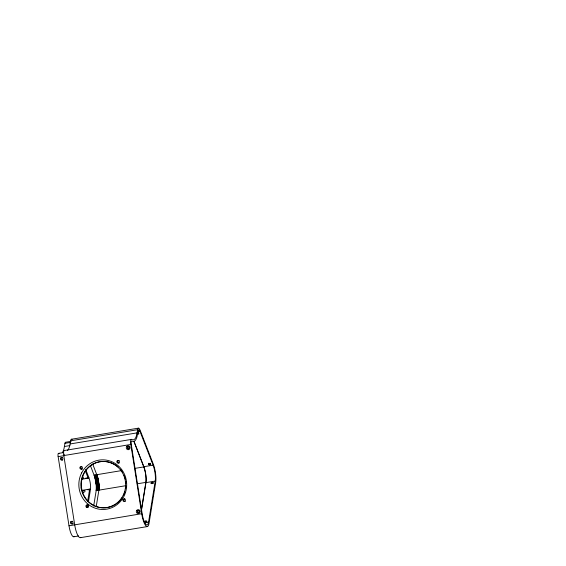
<?xml version="1.0" encoding="UTF-8"?>
<svg xmlns="http://www.w3.org/2000/svg" width="566" height="566" viewBox="0 0 566 566"><rect width="100%" height="100%" fill="white"/><g stroke="black" fill="none" stroke-linecap="round" stroke-linejoin="round"><path stroke-width="0.85" d="M93.687 506.032L96.248 490.22L96.284 485.097L94.777 477.025L90.305 465.287M96.255 506.443L98.951 489.774L98.986 484.645L97.479 476.579L92.697 464.014M62.338 452.588A31.031 8.235 80.6 0 0 64.05 448.428L65.026 442.952A4.57 1.21 80.6 0 1 65.677 442.23L71.125 441.331M67.432 450.409A29.064 7.712 80.6 0 0 70.085 443.963L70.594 440.808A6.53 1.733 80.6 0 1 71.401 439.258L138.415 428.158M86.732 507.065L87.15 504.497M87.702 501.073L89.654 489.088L90.461 489.477L88.515 501.469M87.539 507.461L87.956 504.893M131.687 439.365L132.041 439.577A29.064 7.712 80.6 0 0 137.099 432.863L137.609 429.707A6.53 1.733 80.6 0 1 140.191 430.386L153.273 464.12A13.068 3.467 80.6 0 1 155.7 482.31L149.007 523.479A13.068 3.467 80.6 0 1 145.717 525.637A13.068 3.467 80.6 0 1 141.882 514.763L130.831 444.466A5.186 1.38 80.6 0 1 131.687 439.365L64.673 450.465A5.186 1.38 80.6 0 0 63.795 451.152L63.703 451.597A5.186 1.38 80.6 0 0 63.817 455.566L74.868 525.864A13.068 3.467 80.6 0 0 80.804 537.481M141.274 510.659L145.865 482.381A11.108 2.943 80.6 0 0 143.806 466.915L133.923 441.445M141.224 511.763L145.957 482.621A11.433 3.035 80.6 0 0 143.835 466.702L133.958 441.232M148.54 522.227L155.226 481.086A11.433 3.035 80.6 0 0 153.103 465.167L140.035 431.483C138.09 426.821 137.241 434.32 137.184 436.025A30.706 8.143 80.6 0 1 132.232 441.183C130.569 440.291 131.206 443.652 131.277 444.508L142.299 514.628A11.426 3.035 80.6 0 0 148.391 522.977L148.54 522.227L144.33 522.927M82.105 479.183L88.197 478.171L88.883 477.647L85.699 469.44M70.594 440.808L137.609 429.707M137.552 430.309L139.236 430.033M137.75 430.556L139.434 430.28M137.948 430.882L139.632 430.599M64.941 443.348L70.382 442.442M138.146 431.271L139.83 430.988M137.51 431.9L140.035 431.483M70.085 443.963L137.099 432.863M64.432 446.496L69.866 445.591M74.457 536.335A11.101 2.943 80.6 0 1 69.151 526.734L58.065 456.111A3.219 0.856 80.6 0 1 58.524 453.359L63.342 452.637M63.817 455.566L130.831 444.466M58.135 456.649L64.354 455.616M143.835 466.702L153.103 465.167M94.133 475.143L121.188 470.657M135.104 468.351L143.806 466.915M94.211 475.362L96.92 474.916M94.296 475.589L97.005 475.136M94.381 475.815L97.083 475.369M94.458 476.048L97.168 475.603M94.543 476.289L97.246 475.843M94.621 476.53L97.324 476.084M82.105 478.772L83.803 478.489M85.494 478.213L88.883 477.647A8.497 2.257 80.6 0 1 90.461 489.477L87.921 489.894M94.699 476.777L97.402 476.331M94.777 477.025L97.479 476.579M94.847 477.28L97.557 476.834M94.925 477.534L97.628 477.088M94.996 477.796L97.706 477.35M95.067 478.058L97.776 477.612M95.138 478.327L97.847 477.881M95.208 478.595L97.911 478.15M95.272 478.871L97.982 478.419M95.343 479.14L98.045 478.695M95.406 479.416L98.109 478.97M95.47 479.699L98.173 479.246M95.527 479.975L98.236 479.529M95.583 480.258L98.293 479.805M95.64 480.541L98.35 480.088M95.696 480.824L98.406 480.378M95.753 481.107L98.456 480.661M95.803 481.397L98.505 480.944M95.852 481.68L98.555 481.234M95.902 481.97L98.604 481.517M95.944 482.253L98.654 481.808M95.987 482.543L98.696 482.091M96.029 482.826L98.739 482.381M96.071 483.116L98.774 482.664M96.107 483.399L98.809 482.954M96.142 483.689L98.845 483.237M96.17 483.972L98.88 483.52M96.206 484.255L98.909 483.803M96.234 484.538L98.937 484.086M96.255 484.814L98.965 484.369M96.284 485.097L98.986 484.645M96.305 485.373L99.008 484.921M96.326 485.642L99.029 485.196M96.34 485.918L99.05 485.472M96.354 486.187L99.064 485.741M96.369 486.456L99.071 486.003M96.376 486.718L99.085 486.272M96.383 486.979L99.092 486.534M96.39 487.241L99.1 486.788M96.397 487.496L99.1 487.043M96.397 487.743L99.1 487.298M81.822 490.389L89.654 489.088M96.39 487.991L99.1 487.545M96.39 488.232L99.092 487.786M96.383 488.472L99.085 488.026M96.376 488.706L99.078 488.26M96.361 488.939L99.071 488.493M96.347 489.166L99.057 488.72M96.333 489.385L99.043 488.939M96.319 489.604L99.022 489.158M96.298 489.816L99 489.364M96.27 490.022L98.979 489.576M96.248 490.22L98.951 489.774M96.22 490.418L98.93 489.972M96.192 490.609L125.857 485.692M137.17 483.817L145.865 482.381M145.957 482.621L155.226 481.086M151.348 483.031L153.089 482.741M69.002 525.793L141.712 513.709M73.913 536.759L78.575 535.988M80.464 537.658L147.478 526.557M71.401 439.258L71.634 439.266A6.53 1.733 80.6 0 1 72.137 439.605M58.68 453.416L59.041 453.635M85.332 470.792L88.197 478.171M138.493 432.686A0.976 0.743 9.2 0 1 137.227 433.641M138.995 433.697A1.96 1.486 9.2 0 1 138.663 433.86M150.351 463.264A0.976 0.743 9.2 0 1 149.58 464.318A0.976 0.743 9.2 0 1 148.575 463.264M150.86 464.276A1.96 1.486 9.2 0 1 150.528 464.431M148.943 464.431A1.96 1.486 9.2 0 1 148.575 464.276M151.44 483.336A1.96 1.167 -21.2 0 1 153.145 482.876M151.228 483.675A0.976 0.587 -21.2 0 1 152.438 482.94A0.976 0.587 -21.2 0 1 152.997 483.633M145.186 521.838A1.96 1.167 -21.2 0 1 146.884 521.378M144.995 522.107A0.976 0.587 -21.2 0 1 146.226 521.442A0.976 0.587 -21.2 0 1 146.743 522.135M81.228 487.015A8.49 2.25 80.6 0 1 81.285 489.385M64.234 454.625A3.219 0.856 80.6 0 1 64.213 454.187M125.242 501.412A1.309 1.259 87.4 0 1 123.798 500.33A1.309 1.259 87.4 0 1 124.838 498.837M87.942 507.546A1.309 1.259 87.4 0 1 87.864 504.957M119.214 463.038A1.309 1.259 87.4 0 1 117.756 461.778A1.309 1.259 87.4 0 1 119.136 460.448M82.24 469.157A1.309 1.259 87.4 0 1 80.797 468.075A1.309 1.259 87.4 0 1 81.837 466.582M82.311 476.622A1.309 0.99 9.2 0 1 83.287 477.881A1.309 0.99 9.2 0 1 81.723 478.518M62.607 460.052A1.309 1.259 87.4 0 1 61.277 458.743A1.309 1.259 87.4 0 1 62.593 457.441M72.766 523.89A1.309 1.259 87.4 0 1 71.302 522.595A1.309 1.259 87.4 0 1 72.752 521.307M73.255 523.692A1.309 1.259 87.4 0 1 73.021 523.812M129.331 448.35A0.976 0.941 87.4 0 1 127.958 448.449A0.976 0.941 87.4 0 1 127.951 447.02A0.976 0.941 87.4 0 1 129.331 447.119M139.512 511.94A0.976 0.941 87.4 0 1 138.062 512.372A0.976 0.941 87.4 0 1 138.054 510.808A0.976 0.941 87.4 0 1 139.512 511.24M137.262 432.806A0.976 0.743 9.2 0 1 138.521 433.62A0.976 0.743 9.2 0 1 137.234 434.221M115.429 504.363A23.192 22.35 87.4 0 1 81.936 490.092A23.192 22.35 87.4 0 1 105.262 461.502M106.04 461.58A23.192 22.35 87.4 0 1 118.053 466.957M120.289 469.214A23.192 22.35 87.4 0 1 122.624 472.461M124.081 475.327A23.192 22.35 87.4 0 1 125.341 479.154M125.779 481.539A23.192 22.35 87.4 0 1 125.942 483.152M125.928 486.385A23.192 22.35 87.4 0 1 125.765 487.998M124.874 491.925A23.192 22.35 87.4 0 1 123.346 495.639M122.129 497.712A23.192 22.35 87.4 0 1 116.087 503.931M137.609 511.07A0.976 0.941 87.4 0 0 138.359 512.584A0.976 0.941 87.4 0 0 139.243 511.155A0.976 0.941 87.4 0 0 137.609 511.07M136.604 510.546A1.96 1.889 87.4 0 0 138.104 513.567A1.96 1.889 87.4 0 0 139.873 510.723A1.96 1.889 87.4 0 0 136.604 510.546M127.576 447.211A0.976 0.941 87.4 0 0 128.326 448.725A0.976 0.941 87.4 0 0 129.211 447.296A0.976 0.941 87.4 0 0 127.576 447.211M126.572 446.687A1.96 1.889 87.4 0 0 128.072 449.708A1.96 1.889 87.4 0 0 129.84 446.864A1.96 1.889 87.4 0 0 126.572 446.687M83.584 473.629A23.192 22.35 87.4 0 0 104.01 507.822A23.192 22.35 87.4 0 0 122.277 472.476A23.192 22.35 87.4 0 0 83.584 473.629M81.674 472.872A24.826 23.921 87.4 0 0 103.536 509.478A24.826 23.921 87.4 0 0 123.091 471.641A24.826 23.921 87.4 0 0 81.674 472.872M117.12 461.021A1.309 1.259 87.4 0 0 118.011 463.087A1.309 1.259 87.4 0 0 119.284 461.255A1.309 1.259 87.4 0 0 117.12 461.021M80.146 467.141A1.309 1.259 87.4 0 0 81.044 469.207A1.309 1.259 87.4 0 0 82.318 467.375A1.309 1.259 87.4 0 0 80.146 467.141M123.147 499.396A1.309 1.259 87.4 0 0 124.046 501.462A1.309 1.259 87.4 0 0 125.319 499.629A1.309 1.259 87.4 0 0 123.147 499.396M86.174 505.523A1.309 1.259 87.4 0 0 87.072 507.589A1.309 1.259 87.4 0 0 88.346 505.756A1.309 1.259 87.4 0 0 86.174 505.523M70.637 521.923A1.309 1.259 87.4 0 0 71.634 523.939A1.309 1.259 87.4 0 0 72.809 522.043A1.309 1.259 87.4 0 0 70.637 521.923M60.604 458.078A1.309 1.259 87.4 0 0 61.602 460.087A1.309 1.259 87.4 0 0 62.784 458.191A1.309 1.259 87.4 0 0 60.604 458.078M83.372 492.264A1.309 0.778 -21.2 0 0 85.049 490.977A1.309 0.778 -21.2 0 0 83.025 490.955A1.309 0.778 -21.2 0 0 83.372 492.264M151.603 483.597A0.976 0.587 -21.2 0 0 152.813 482.607A0.976 0.587 -21.2 0 0 151.271 482.642A0.976 0.587 -21.2 0 0 151.603 483.597M145.349 522.1A0.976 0.587 -21.2 0 0 146.559 521.109A0.976 0.587 -21.2 0 0 145.016 521.144A0.976 0.587 -21.2 0 0 145.349 522.1M148.823 464.672A0.976 0.743 9.2 0 0 150.379 464.269A0.976 0.743 9.2 0 0 149.028 463.398A0.976 0.743 9.2 0 0 148.823 464.672"/></g></svg>
